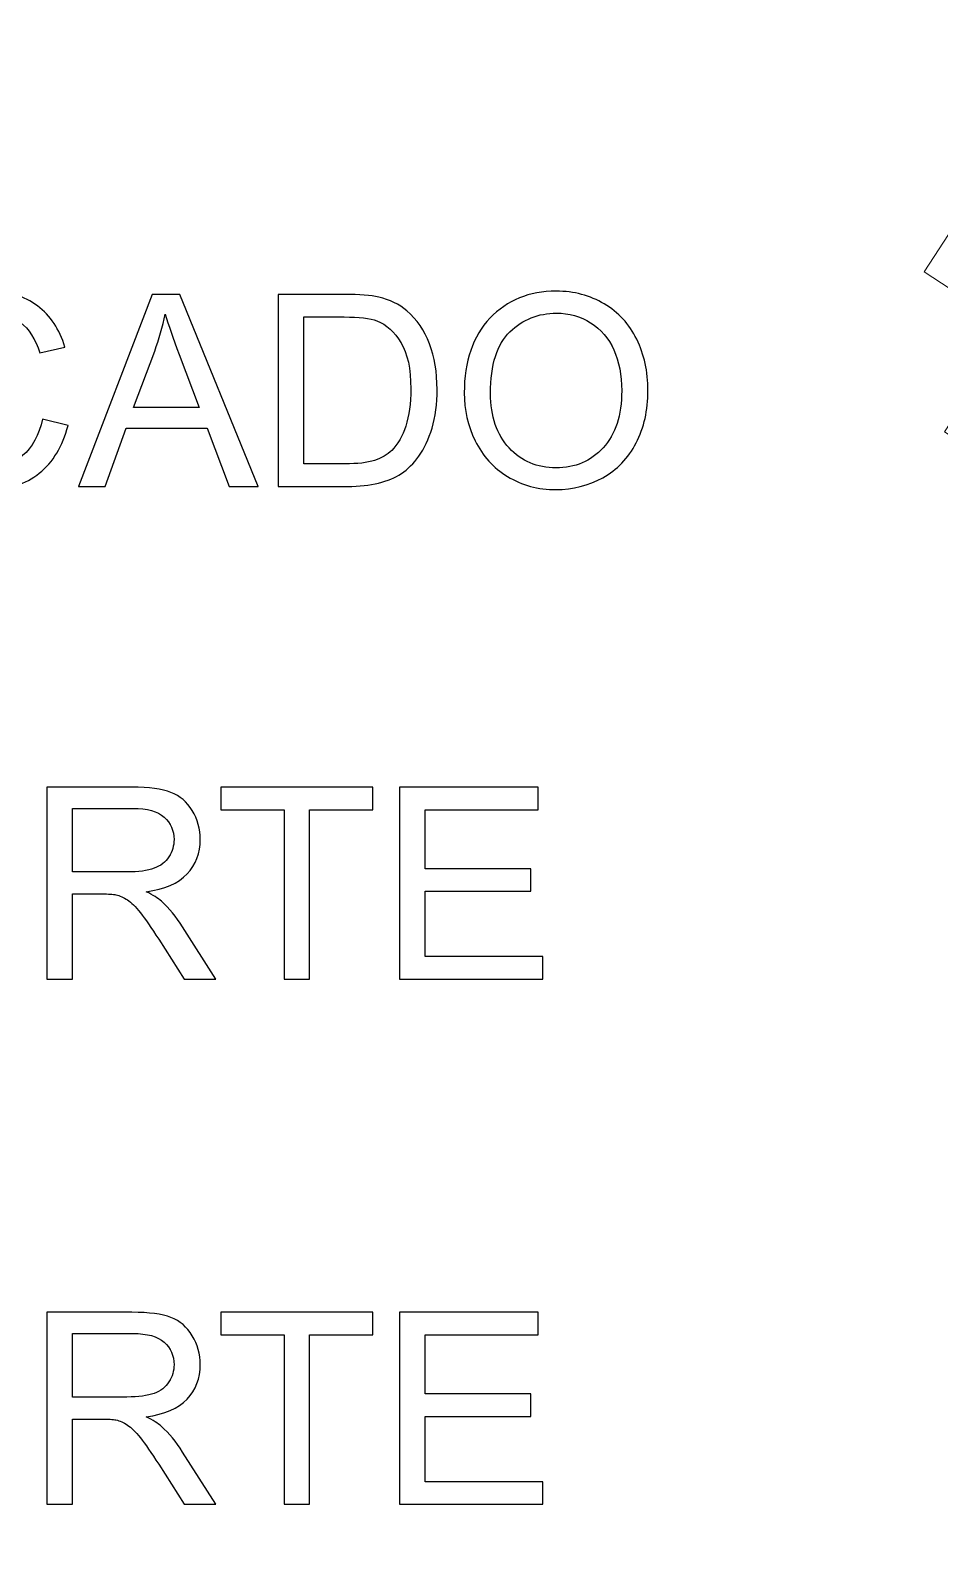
# Model space of a CAD drawing. Header units: millimetres. Extents: x -90 to 387, y 0 to 275.
# Drawn here: x -23.2 to 5.49, y 0 to 48.09 of the extents above; entities that cross this region are included whole.
import ezdxf

# ---------------------------------------------------------------- set-up
doc = ezdxf.new("R2010")
doc.units = ezdxf.units.MM
doc.layers.add('Layer 1', color=7, linetype='Continuous')

msp = doc.modelspace()

# ---------------------------------------------------------------- linework, layer by layer
at = {"layer": 'Layer 1', "color": 250, "lineweight": 20}
msp.add_open_spline([(5.006, 40.467), (5.006, 40.467), (9.168, 46.85), (9.168, 46.85), (9.168, 46.85), (9.168, 46.85), (11.934, 45.046), (11.934, 45.046), (11.934, 45.046), (11.934, 45.046), (13.92, 48.091), (13.92, 48.091), (13.92, 48.091), (13.92, 48.091), (59.961, 0), (59.961, 0), (59.961, 0), (59.961, 0), (5.654, 35.415), (5.654, 35.415), (5.654, 35.415), (5.654, 35.415), (7.772, 38.663), (7.772, 38.663), (7.772, 38.663), (7.772, 38.663), (5.006, 40.467), (5.006, 40.467)], degree=3, knots=[0, 0, 0, 0, 0.125, 0.125, 0.125, 0.125, 0.25, 0.25, 0.25, 0.25, 0.375, 0.375, 0.375, 0.375, 0.5, 0.5, 0.5, 0.5, 0.625, 0.625, 0.625, 0.625, 0.75, 0.75, 0.75, 0.75, 1, 1, 1, 1], dxfattribs=at)
at = {"layer": 'Layer 1', "color": 114}
for points, knots in [([(-22.824, 35.821), (-22.824, 35.821), (-22.019, 35.618), (-22.019, 35.618), (-22.019, 35.618), (-22.187, 34.959), (-22.489, 34.458), (-22.925, 34.112), (-22.925, 34.112), (-23.361, 33.766), (-23.895, 33.593), (-24.526, 33.593), (-24.526, 33.593), (-25.178, 33.593), (-25.708, 33.725), (-26.117, 33.992), (-26.117, 33.992), (-26.527, 34.257), (-26.837, 34.643), (-27.05, 35.146), (-27.05, 35.146), (-27.263, 35.652), (-27.37, 36.192), (-27.37, 36.771), (-27.37, 36.771), (-27.37, 37.401), (-27.25, 37.952), (-27.009, 38.422), (-27.009, 38.422), (-26.768, 38.892), (-26.425, 39.249), (-25.98, 39.493), (-25.98, 39.493), (-25.536, 39.737), (-25.046, 39.858), (-24.513, 39.858), (-24.513, 39.858), (-23.906, 39.858), (-23.397, 39.704), (-22.985, 39.395), (-22.985, 39.395), (-22.571, 39.086), (-22.283, 38.653), (-22.121, 38.094), (-22.121, 38.094), (-22.121, 38.094), (-22.908, 37.908), (-22.908, 37.908), (-22.908, 37.908), (-23.048, 38.348), (-23.253, 38.67), (-23.519, 38.87), (-23.519, 38.87), (-23.786, 39.072), (-24.122, 39.172), (-24.527, 39.172), (-24.527, 39.172), (-24.991, 39.172), (-25.381, 39.061), (-25.693, 38.838), (-25.693, 38.838), (-26.004, 38.615), (-26.225, 38.314), (-26.35, 37.939), (-26.35, 37.939), (-26.477, 37.562), (-26.541, 37.174), (-26.541, 36.775), (-26.541, 36.775), (-26.541, 36.26), (-26.466, 35.81), (-26.316, 35.426), (-26.316, 35.426), (-26.167, 35.041), (-25.934, 34.754), (-25.618, 34.564), (-25.618, 34.564), (-25.302, 34.373), (-24.96, 34.279), (-24.592, 34.279), (-24.592, 34.279), (-24.143, 34.279), (-23.765, 34.408), (-23.455, 34.667), (-23.455, 34.667), (-23.144, 34.926), (-22.934, 35.31), (-22.824, 35.821)], [0, 0, 0, 0, 0.043478, 0.043478, 0.043478, 0.043478, 0.086957, 0.086957, 0.086957, 0.086957, 0.130435, 0.130435, 0.130435, 0.130435, 0.173913, 0.173913, 0.173913, 0.173913, 0.217391, 0.217391, 0.217391, 0.217391, 0.26087, 0.26087, 0.26087, 0.26087, 0.304348, 0.304348, 0.304348, 0.304348, 0.347826, 0.347826, 0.347826, 0.347826, 0.391304, 0.391304, 0.391304, 0.391304, 0.434783, 0.434783, 0.434783, 0.434783, 0.478261, 0.478261, 0.478261, 0.478261, 0.521739, 0.521739, 0.521739, 0.521739, 0.565217, 0.565217, 0.565217, 0.565217, 0.608696, 0.608696, 0.608696, 0.608696, 0.652174, 0.652174, 0.652174, 0.652174, 0.695652, 0.695652, 0.695652, 0.695652, 0.73913, 0.73913, 0.73913, 0.73913, 0.782609, 0.782609, 0.782609, 0.782609, 0.826087, 0.826087, 0.826087, 0.826087, 0.869565, 0.869565, 0.869565, 0.869565, 0.913043, 0.913043, 0.913043, 0.913043, 1, 1, 1, 1]), ([(-21.692, 33.694), (-21.692, 33.694), (-19.367, 39.757), (-19.367, 39.757), (-19.367, 39.757), (-19.367, 39.757), (-18.485, 39.757), (-18.485, 39.757), (-18.485, 39.757), (-18.485, 39.757), (-16.017, 33.694), (-16.017, 33.694), (-16.017, 33.694), (-16.017, 33.694), (-16.93, 33.694), (-16.93, 33.694), (-16.93, 33.694), (-16.93, 33.694), (-17.631, 35.532), (-17.631, 35.532), (-17.631, 35.532), (-17.631, 35.532), (-20.184, 35.532), (-20.184, 35.532), (-20.184, 35.532), (-20.184, 35.532), (-20.841, 33.694), (-20.841, 33.694), (-20.841, 33.694), (-20.841, 33.694), (-21.692, 33.694), (-21.692, 33.694)], [0, 0, 0, 0, 0.111111, 0.111111, 0.111111, 0.111111, 0.222222, 0.222222, 0.222222, 0.222222, 0.333333, 0.333333, 0.333333, 0.333333, 0.444444, 0.444444, 0.444444, 0.444444, 0.555556, 0.555556, 0.555556, 0.555556, 0.666667, 0.666667, 0.666667, 0.666667, 0.777778, 0.777778, 0.777778, 0.777778, 1, 1, 1, 1]), ([(-15.38, 33.694), (-15.38, 33.694), (-15.38, 39.757), (-15.38, 39.757), (-15.38, 39.757), (-15.38, 39.757), (-13.292, 39.757), (-13.292, 39.757), (-13.292, 39.757), (-12.82, 39.757), (-12.461, 39.728), (-12.212, 39.671), (-12.212, 39.671), (-11.865, 39.59), (-11.569, 39.445), (-11.323, 39.236), (-11.323, 39.236), (-11.003, 38.965), (-10.764, 38.621), (-10.606, 38.2), (-10.606, 38.2), (-10.447, 37.78), (-10.368, 37.298), (-10.368, 36.758), (-10.368, 36.758), (-10.368, 36.298), (-10.421, 35.89), (-10.529, 35.535), (-10.529, 35.535), (-10.636, 35.179), (-10.774, 34.884), (-10.942, 34.651), (-10.942, 34.651), (-11.111, 34.418), (-11.295, 34.235), (-11.495, 34.102), (-11.495, 34.102), (-11.694, 33.968), (-11.936, 33.867), (-12.218, 33.797), (-12.218, 33.797), (-12.501, 33.728), (-12.826, 33.694), (-13.193, 33.694), (-13.193, 33.694), (-13.193, 33.694), (-15.38, 33.694), (-15.38, 33.694)], [0, 0, 0, 0, 0.076923, 0.076923, 0.076923, 0.076923, 0.153846, 0.153846, 0.153846, 0.153846, 0.230769, 0.230769, 0.230769, 0.230769, 0.307692, 0.307692, 0.307692, 0.307692, 0.384615, 0.384615, 0.384615, 0.384615, 0.461538, 0.461538, 0.461538, 0.461538, 0.538462, 0.538462, 0.538462, 0.538462, 0.615385, 0.615385, 0.615385, 0.615385, 0.692308, 0.692308, 0.692308, 0.692308, 0.769231, 0.769231, 0.769231, 0.769231, 0.846154, 0.846154, 0.846154, 0.846154, 1, 1, 1, 1]), ([(-9.511, 36.645), (-9.511, 37.65), (-9.24, 38.437), (-8.7, 39.006), (-8.7, 39.006), (-8.159, 39.575), (-7.462, 39.858), (-6.607, 39.858), (-6.607, 39.858), (-6.047, 39.858), (-5.543, 39.724), (-5.093, 39.457), (-5.093, 39.457), (-4.644, 39.191), (-4.301, 38.818), (-4.066, 38.34), (-4.066, 38.34), (-3.83, 37.863), (-3.712, 37.321), (-3.712, 36.716), (-3.712, 36.716), (-3.712, 36.102), (-3.836, 35.551), (-4.084, 35.067), (-4.084, 35.067), (-4.332, 34.582), (-4.684, 34.215), (-5.138, 33.967), (-5.138, 33.967), (-5.594, 33.717), (-6.085, 33.593), (-6.611, 33.593), (-6.611, 33.593), (-7.183, 33.593), (-7.692, 33.731), (-8.142, 34.006), (-8.142, 34.006), (-8.591, 34.281), (-8.933, 34.657), (-9.164, 35.134), (-9.164, 35.134), (-9.396, 35.609), (-9.511, 36.113), (-9.511, 36.645)], [0, 0, 0, 0, 0.083333, 0.083333, 0.083333, 0.083333, 0.166667, 0.166667, 0.166667, 0.166667, 0.25, 0.25, 0.25, 0.25, 0.333333, 0.333333, 0.333333, 0.333333, 0.416667, 0.416667, 0.416667, 0.416667, 0.5, 0.5, 0.5, 0.5, 0.583333, 0.583333, 0.583333, 0.583333, 0.666667, 0.666667, 0.666667, 0.666667, 0.75, 0.75, 0.75, 0.75, 0.833333, 0.833333, 0.833333, 0.833333, 1, 1, 1, 1]), ([(-19.948, 36.184), (-19.948, 36.184), (-17.882, 36.184), (-17.882, 36.184), (-17.882, 36.184), (-17.882, 36.184), (-18.514, 37.864), (-18.514, 37.864), (-18.514, 37.864), (-18.705, 38.375), (-18.849, 38.797), (-18.949, 39.13), (-18.949, 39.13), (-19.032, 38.735), (-19.144, 38.347), (-19.283, 37.963), (-19.283, 37.963), (-19.283, 37.963), (-19.948, 36.184), (-19.948, 36.184)], [0, 0, 0, 0, 0.166667, 0.166667, 0.166667, 0.166667, 0.333333, 0.333333, 0.333333, 0.333333, 0.5, 0.5, 0.5, 0.5, 0.666667, 0.666667, 0.666667, 0.666667, 1, 1, 1, 1]), ([(-14.576, 34.406), (-14.576, 34.406), (-13.283, 34.406), (-13.283, 34.406), (-13.283, 34.406), (-12.884, 34.406), (-12.571, 34.442), (-12.343, 34.517), (-12.343, 34.517), (-12.116, 34.592), (-11.936, 34.696), (-11.8, 34.832), (-11.8, 34.832), (-11.611, 35.022), (-11.463, 35.279), (-11.357, 35.601), (-11.357, 35.601), (-11.251, 35.923), (-11.198, 36.312), (-11.198, 36.771), (-11.198, 36.771), (-11.198, 37.406), (-11.302, 37.894), (-11.509, 38.235), (-11.509, 38.235), (-11.717, 38.577), (-11.969, 38.806), (-12.267, 38.921), (-12.267, 38.921), (-12.482, 39.004), (-12.827, 39.045), (-13.304, 39.045), (-13.304, 39.045), (-13.304, 39.045), (-14.576, 39.045), (-14.576, 39.045), (-14.576, 39.045), (-14.576, 39.045), (-14.576, 34.406), (-14.576, 34.406)], [0, 0, 0, 0, 0.090909, 0.090909, 0.090909, 0.090909, 0.181818, 0.181818, 0.181818, 0.181818, 0.272727, 0.272727, 0.272727, 0.272727, 0.363636, 0.363636, 0.363636, 0.363636, 0.454545, 0.454545, 0.454545, 0.454545, 0.545455, 0.545455, 0.545455, 0.545455, 0.636364, 0.636364, 0.636364, 0.636364, 0.727273, 0.727273, 0.727273, 0.727273, 0.818182, 0.818182, 0.818182, 0.818182, 1, 1, 1, 1]), ([(-8.682, 36.631), (-8.682, 35.901), (-8.485, 35.327), (-8.093, 34.908), (-8.093, 34.908), (-7.701, 34.489), (-7.208, 34.279), (-6.616, 34.279), (-6.616, 34.279), (-6.012, 34.279), (-5.516, 34.49), (-5.125, 34.914), (-5.125, 34.914), (-4.736, 35.337), (-4.541, 35.938), (-4.541, 36.717), (-4.541, 36.717), (-4.541, 37.21), (-4.625, 37.64), (-4.791, 38.007), (-4.791, 38.007), (-4.958, 38.374), (-5.202, 38.659), (-5.522, 38.861), (-5.522, 38.861), (-5.844, 39.062), (-6.204, 39.164), (-6.603, 39.164), (-6.603, 39.164), (-7.17, 39.164), (-7.658, 38.969), (-8.068, 38.58), (-8.068, 38.58), (-8.477, 38.19), (-8.682, 37.541), (-8.682, 36.631)], [0, 0, 0, 0, 0.1, 0.1, 0.1, 0.1, 0.2, 0.2, 0.2, 0.2, 0.3, 0.3, 0.3, 0.3, 0.4, 0.4, 0.4, 0.4, 0.5, 0.5, 0.5, 0.5, 0.6, 0.6, 0.6, 0.6, 0.7, 0.7, 0.7, 0.7, 0.8, 0.8, 0.8, 0.8, 1, 1, 1, 1])]:
    msp.add_open_spline(points, degree=3, knots=knots, dxfattribs=at)
at = {"layer": 'Layer 1', "color": 114, "lineweight": 9}
for points, knots in [([(-22.824, 35.821), (-22.824, 35.821), (-22.019, 35.618), (-22.019, 35.618), (-22.019, 35.618), (-22.187, 34.959), (-22.489, 34.458), (-22.925, 34.112), (-22.925, 34.112), (-23.361, 33.766), (-23.895, 33.593), (-24.526, 33.593), (-24.526, 33.593), (-25.178, 33.593), (-25.708, 33.725), (-26.117, 33.992), (-26.117, 33.992), (-26.527, 34.257), (-26.837, 34.643), (-27.05, 35.146), (-27.05, 35.146), (-27.263, 35.652), (-27.37, 36.192), (-27.37, 36.771), (-27.37, 36.771), (-27.37, 37.401), (-27.25, 37.952), (-27.009, 38.422), (-27.009, 38.422), (-26.768, 38.892), (-26.425, 39.249), (-25.98, 39.493), (-25.98, 39.493), (-25.536, 39.737), (-25.046, 39.858), (-24.513, 39.858), (-24.513, 39.858), (-23.906, 39.858), (-23.397, 39.704), (-22.985, 39.395), (-22.985, 39.395), (-22.571, 39.086), (-22.283, 38.653), (-22.121, 38.094), (-22.121, 38.094), (-22.121, 38.094), (-22.908, 37.908), (-22.908, 37.908), (-22.908, 37.908), (-23.048, 38.348), (-23.253, 38.67), (-23.519, 38.87), (-23.519, 38.87), (-23.786, 39.072), (-24.122, 39.172), (-24.527, 39.172), (-24.527, 39.172), (-24.991, 39.172), (-25.381, 39.061), (-25.693, 38.838), (-25.693, 38.838), (-26.004, 38.615), (-26.225, 38.314), (-26.35, 37.939), (-26.35, 37.939), (-26.477, 37.562), (-26.541, 37.174), (-26.541, 36.775), (-26.541, 36.775), (-26.541, 36.26), (-26.466, 35.81), (-26.316, 35.426), (-26.316, 35.426), (-26.167, 35.041), (-25.934, 34.754), (-25.618, 34.564), (-25.618, 34.564), (-25.302, 34.373), (-24.96, 34.279), (-24.592, 34.279), (-24.592, 34.279), (-24.143, 34.279), (-23.765, 34.408), (-23.455, 34.667), (-23.455, 34.667), (-23.144, 34.926), (-22.934, 35.31), (-22.824, 35.821)], [0, 0, 0, 0, 0.043478, 0.043478, 0.043478, 0.043478, 0.086957, 0.086957, 0.086957, 0.086957, 0.130435, 0.130435, 0.130435, 0.130435, 0.173913, 0.173913, 0.173913, 0.173913, 0.217391, 0.217391, 0.217391, 0.217391, 0.26087, 0.26087, 0.26087, 0.26087, 0.304348, 0.304348, 0.304348, 0.304348, 0.347826, 0.347826, 0.347826, 0.347826, 0.391304, 0.391304, 0.391304, 0.391304, 0.434783, 0.434783, 0.434783, 0.434783, 0.478261, 0.478261, 0.478261, 0.478261, 0.521739, 0.521739, 0.521739, 0.521739, 0.565217, 0.565217, 0.565217, 0.565217, 0.608696, 0.608696, 0.608696, 0.608696, 0.652174, 0.652174, 0.652174, 0.652174, 0.695652, 0.695652, 0.695652, 0.695652, 0.73913, 0.73913, 0.73913, 0.73913, 0.782609, 0.782609, 0.782609, 0.782609, 0.826087, 0.826087, 0.826087, 0.826087, 0.869565, 0.869565, 0.869565, 0.869565, 0.913043, 0.913043, 0.913043, 0.913043, 1, 1, 1, 1]), ([(-21.692, 33.694), (-21.692, 33.694), (-19.367, 39.757), (-19.367, 39.757), (-19.367, 39.757), (-19.367, 39.757), (-18.485, 39.757), (-18.485, 39.757), (-18.485, 39.757), (-18.485, 39.757), (-16.017, 33.694), (-16.017, 33.694), (-16.017, 33.694), (-16.017, 33.694), (-16.93, 33.694), (-16.93, 33.694), (-16.93, 33.694), (-16.93, 33.694), (-17.631, 35.532), (-17.631, 35.532), (-17.631, 35.532), (-17.631, 35.532), (-20.184, 35.532), (-20.184, 35.532), (-20.184, 35.532), (-20.184, 35.532), (-20.841, 33.694), (-20.841, 33.694), (-20.841, 33.694), (-20.841, 33.694), (-21.692, 33.694), (-21.692, 33.694)], [0, 0, 0, 0, 0.111111, 0.111111, 0.111111, 0.111111, 0.222222, 0.222222, 0.222222, 0.222222, 0.333333, 0.333333, 0.333333, 0.333333, 0.444444, 0.444444, 0.444444, 0.444444, 0.555556, 0.555556, 0.555556, 0.555556, 0.666667, 0.666667, 0.666667, 0.666667, 0.777778, 0.777778, 0.777778, 0.777778, 1, 1, 1, 1]), ([(-15.38, 33.694), (-15.38, 33.694), (-15.38, 39.757), (-15.38, 39.757), (-15.38, 39.757), (-15.38, 39.757), (-13.292, 39.757), (-13.292, 39.757), (-13.292, 39.757), (-12.82, 39.757), (-12.461, 39.728), (-12.212, 39.671), (-12.212, 39.671), (-11.865, 39.59), (-11.569, 39.445), (-11.323, 39.236), (-11.323, 39.236), (-11.003, 38.965), (-10.764, 38.621), (-10.606, 38.2), (-10.606, 38.2), (-10.447, 37.78), (-10.368, 37.298), (-10.368, 36.758), (-10.368, 36.758), (-10.368, 36.298), (-10.421, 35.89), (-10.529, 35.535), (-10.529, 35.535), (-10.636, 35.179), (-10.774, 34.884), (-10.942, 34.651), (-10.942, 34.651), (-11.111, 34.418), (-11.295, 34.235), (-11.495, 34.102), (-11.495, 34.102), (-11.694, 33.968), (-11.936, 33.867), (-12.218, 33.797), (-12.218, 33.797), (-12.501, 33.728), (-12.826, 33.694), (-13.193, 33.694), (-13.193, 33.694), (-13.193, 33.694), (-15.38, 33.694), (-15.38, 33.694)], [0, 0, 0, 0, 0.076923, 0.076923, 0.076923, 0.076923, 0.153846, 0.153846, 0.153846, 0.153846, 0.230769, 0.230769, 0.230769, 0.230769, 0.307692, 0.307692, 0.307692, 0.307692, 0.384615, 0.384615, 0.384615, 0.384615, 0.461538, 0.461538, 0.461538, 0.461538, 0.538462, 0.538462, 0.538462, 0.538462, 0.615385, 0.615385, 0.615385, 0.615385, 0.692308, 0.692308, 0.692308, 0.692308, 0.769231, 0.769231, 0.769231, 0.769231, 0.846154, 0.846154, 0.846154, 0.846154, 1, 1, 1, 1]), ([(-9.511, 36.645), (-9.511, 37.65), (-9.24, 38.437), (-8.7, 39.006), (-8.7, 39.006), (-8.159, 39.575), (-7.462, 39.858), (-6.607, 39.858), (-6.607, 39.858), (-6.047, 39.858), (-5.543, 39.724), (-5.093, 39.457), (-5.093, 39.457), (-4.644, 39.191), (-4.301, 38.818), (-4.066, 38.34), (-4.066, 38.34), (-3.83, 37.863), (-3.712, 37.321), (-3.712, 36.716), (-3.712, 36.716), (-3.712, 36.102), (-3.836, 35.551), (-4.084, 35.067), (-4.084, 35.067), (-4.332, 34.582), (-4.684, 34.215), (-5.138, 33.967), (-5.138, 33.967), (-5.594, 33.717), (-6.085, 33.593), (-6.611, 33.593), (-6.611, 33.593), (-7.183, 33.593), (-7.692, 33.731), (-8.142, 34.006), (-8.142, 34.006), (-8.591, 34.281), (-8.933, 34.657), (-9.164, 35.134), (-9.164, 35.134), (-9.396, 35.609), (-9.511, 36.113), (-9.511, 36.645)], [0, 0, 0, 0, 0.083333, 0.083333, 0.083333, 0.083333, 0.166667, 0.166667, 0.166667, 0.166667, 0.25, 0.25, 0.25, 0.25, 0.333333, 0.333333, 0.333333, 0.333333, 0.416667, 0.416667, 0.416667, 0.416667, 0.5, 0.5, 0.5, 0.5, 0.583333, 0.583333, 0.583333, 0.583333, 0.666667, 0.666667, 0.666667, 0.666667, 0.75, 0.75, 0.75, 0.75, 0.833333, 0.833333, 0.833333, 0.833333, 1, 1, 1, 1]), ([(-19.948, 36.184), (-19.948, 36.184), (-17.882, 36.184), (-17.882, 36.184), (-17.882, 36.184), (-17.882, 36.184), (-18.514, 37.864), (-18.514, 37.864), (-18.514, 37.864), (-18.705, 38.375), (-18.849, 38.797), (-18.949, 39.13), (-18.949, 39.13), (-19.032, 38.735), (-19.144, 38.347), (-19.283, 37.963), (-19.283, 37.963), (-19.283, 37.963), (-19.948, 36.184), (-19.948, 36.184)], [0, 0, 0, 0, 0.166667, 0.166667, 0.166667, 0.166667, 0.333333, 0.333333, 0.333333, 0.333333, 0.5, 0.5, 0.5, 0.5, 0.666667, 0.666667, 0.666667, 0.666667, 1, 1, 1, 1]), ([(-14.576, 34.406), (-14.576, 34.406), (-13.283, 34.406), (-13.283, 34.406), (-13.283, 34.406), (-12.884, 34.406), (-12.571, 34.442), (-12.343, 34.517), (-12.343, 34.517), (-12.116, 34.592), (-11.936, 34.696), (-11.8, 34.832), (-11.8, 34.832), (-11.611, 35.022), (-11.463, 35.279), (-11.357, 35.601), (-11.357, 35.601), (-11.251, 35.923), (-11.198, 36.312), (-11.198, 36.771), (-11.198, 36.771), (-11.198, 37.406), (-11.302, 37.894), (-11.509, 38.235), (-11.509, 38.235), (-11.717, 38.577), (-11.969, 38.806), (-12.267, 38.921), (-12.267, 38.921), (-12.482, 39.004), (-12.827, 39.045), (-13.304, 39.045), (-13.304, 39.045), (-13.304, 39.045), (-14.576, 39.045), (-14.576, 39.045), (-14.576, 39.045), (-14.576, 39.045), (-14.576, 34.406), (-14.576, 34.406)], [0, 0, 0, 0, 0.090909, 0.090909, 0.090909, 0.090909, 0.181818, 0.181818, 0.181818, 0.181818, 0.272727, 0.272727, 0.272727, 0.272727, 0.363636, 0.363636, 0.363636, 0.363636, 0.454545, 0.454545, 0.454545, 0.454545, 0.545455, 0.545455, 0.545455, 0.545455, 0.636364, 0.636364, 0.636364, 0.636364, 0.727273, 0.727273, 0.727273, 0.727273, 0.818182, 0.818182, 0.818182, 0.818182, 1, 1, 1, 1]), ([(-8.682, 36.631), (-8.682, 35.901), (-8.485, 35.327), (-8.093, 34.908), (-8.093, 34.908), (-7.701, 34.489), (-7.208, 34.279), (-6.616, 34.279), (-6.616, 34.279), (-6.012, 34.279), (-5.516, 34.49), (-5.125, 34.914), (-5.125, 34.914), (-4.736, 35.337), (-4.541, 35.938), (-4.541, 36.717), (-4.541, 36.717), (-4.541, 37.21), (-4.625, 37.64), (-4.791, 38.007), (-4.791, 38.007), (-4.958, 38.374), (-5.202, 38.659), (-5.522, 38.861), (-5.522, 38.861), (-5.844, 39.062), (-6.204, 39.164), (-6.603, 39.164), (-6.603, 39.164), (-7.17, 39.164), (-7.658, 38.969), (-8.068, 38.58), (-8.068, 38.58), (-8.477, 38.19), (-8.682, 37.541), (-8.682, 36.631)], [0, 0, 0, 0, 0.1, 0.1, 0.1, 0.1, 0.2, 0.2, 0.2, 0.2, 0.3, 0.3, 0.3, 0.3, 0.4, 0.4, 0.4, 0.4, 0.5, 0.5, 0.5, 0.5, 0.6, 0.6, 0.6, 0.6, 0.7, 0.7, 0.7, 0.7, 0.8, 0.8, 0.8, 0.8, 1, 1, 1, 1])]:
    msp.add_open_spline(points, degree=3, knots=knots, dxfattribs=at)
at = {"layer": 'Layer 1', "color": 240}
for points, knots in [([(-22.686, 18.136), (-22.686, 18.136), (-22.686, 24.198), (-22.686, 24.198), (-22.686, 24.198), (-22.686, 24.198), (-20, 24.198), (-20, 24.198), (-20, 24.198), (-19.459, 24.198), (-19.049, 24.143), (-18.768, 24.034), (-18.768, 24.034), (-18.487, 23.925), (-18.263, 23.733), (-18.095, 23.458), (-18.095, 23.458), (-17.927, 23.183), (-17.844, 22.878), (-17.844, 22.545), (-17.844, 22.545), (-17.844, 22.115), (-17.983, 21.752), (-18.261, 21.457), (-18.261, 21.457), (-18.539, 21.162), (-18.968, 20.976), (-19.55, 20.896), (-19.55, 20.896), (-19.336, 20.794), (-19.176, 20.692), (-19.066, 20.594), (-19.066, 20.594), (-18.831, 20.379), (-18.61, 20.11), (-18.402, 19.787), (-18.402, 19.787), (-18.402, 19.787), (-17.354, 18.136), (-17.354, 18.136), (-17.354, 18.136), (-17.354, 18.136), (-18.356, 18.136), (-18.356, 18.136), (-18.356, 18.136), (-18.356, 18.136), (-19.157, 19.397), (-19.157, 19.397), (-19.157, 19.397), (-19.39, 19.763), (-19.583, 20.041), (-19.734, 20.234), (-19.734, 20.234), (-19.887, 20.427), (-20.022, 20.561), (-20.142, 20.639), (-20.142, 20.639), (-20.261, 20.715), (-20.384, 20.769), (-20.508, 20.8), (-20.508, 20.8), (-20.598, 20.818), (-20.746, 20.828), (-20.954, 20.828), (-20.954, 20.828), (-20.954, 20.828), (-21.882, 20.828), (-21.882, 20.828), (-21.882, 20.828), (-21.882, 20.828), (-21.882, 18.136), (-21.882, 18.136), (-21.882, 18.136), (-21.882, 18.136), (-22.686, 18.136), (-22.686, 18.136)], [0, 0, 0, 0, 0.05, 0.05, 0.05, 0.05, 0.1, 0.1, 0.1, 0.1, 0.15, 0.15, 0.15, 0.15, 0.2, 0.2, 0.2, 0.2, 0.25, 0.25, 0.25, 0.25, 0.3, 0.3, 0.3, 0.3, 0.35, 0.35, 0.35, 0.35, 0.4, 0.4, 0.4, 0.4, 0.45, 0.45, 0.45, 0.45, 0.5, 0.5, 0.5, 0.5, 0.55, 0.55, 0.55, 0.55, 0.6, 0.6, 0.6, 0.6, 0.65, 0.65, 0.65, 0.65, 0.7, 0.7, 0.7, 0.7, 0.75, 0.75, 0.75, 0.75, 0.8, 0.8, 0.8, 0.8, 0.85, 0.85, 0.85, 0.85, 0.9, 0.9, 0.9, 0.9, 1, 1, 1, 1]), ([(-15.2, 18.136), (-15.2, 18.136), (-15.2, 23.487), (-15.2, 23.487), (-15.2, 23.487), (-15.2, 23.487), (-17.199, 23.487), (-17.199, 23.487), (-17.199, 23.487), (-17.199, 23.487), (-17.199, 24.198), (-17.199, 24.198), (-17.199, 24.198), (-17.199, 24.198), (-12.398, 24.198), (-12.398, 24.198), (-12.398, 24.198), (-12.398, 24.198), (-12.398, 23.487), (-12.398, 23.487), (-12.398, 23.487), (-12.398, 23.487), (-14.396, 23.487), (-14.396, 23.487), (-14.396, 23.487), (-14.396, 23.487), (-14.396, 18.136), (-14.396, 18.136), (-14.396, 18.136), (-14.396, 18.136), (-15.2, 18.136), (-15.2, 18.136)], [0, 0, 0, 0, 0.111111, 0.111111, 0.111111, 0.111111, 0.222222, 0.222222, 0.222222, 0.222222, 0.333333, 0.333333, 0.333333, 0.333333, 0.444444, 0.444444, 0.444444, 0.444444, 0.555556, 0.555556, 0.555556, 0.555556, 0.666667, 0.666667, 0.666667, 0.666667, 0.777778, 0.777778, 0.777778, 0.777778, 1, 1, 1, 1]), ([(-11.553, 18.136), (-11.553, 18.136), (-11.553, 24.198), (-11.553, 24.198), (-11.553, 24.198), (-11.553, 24.198), (-7.175, 24.198), (-7.175, 24.198), (-7.175, 24.198), (-7.175, 24.198), (-7.175, 23.487), (-7.175, 23.487), (-7.175, 23.487), (-7.175, 23.487), (-10.748, 23.487), (-10.748, 23.487), (-10.748, 23.487), (-10.748, 23.487), (-10.748, 21.624), (-10.748, 21.624), (-10.748, 21.624), (-10.748, 21.624), (-7.404, 21.624), (-7.404, 21.624), (-7.404, 21.624), (-7.404, 21.624), (-7.404, 20.913), (-7.404, 20.913), (-7.404, 20.913), (-7.404, 20.913), (-10.748, 20.913), (-10.748, 20.913), (-10.748, 20.913), (-10.748, 20.913), (-10.748, 18.847), (-10.748, 18.847), (-10.748, 18.847), (-10.748, 18.847), (-7.032, 18.847), (-7.032, 18.847), (-7.032, 18.847), (-7.032, 18.847), (-7.032, 18.136), (-7.032, 18.136), (-7.032, 18.136), (-7.032, 18.136), (-11.553, 18.136), (-11.553, 18.136)], [0, 0, 0, 0, 0.076923, 0.076923, 0.076923, 0.076923, 0.153846, 0.153846, 0.153846, 0.153846, 0.230769, 0.230769, 0.230769, 0.230769, 0.307692, 0.307692, 0.307692, 0.307692, 0.384615, 0.384615, 0.384615, 0.384615, 0.461538, 0.461538, 0.461538, 0.461538, 0.538462, 0.538462, 0.538462, 0.538462, 0.615385, 0.615385, 0.615385, 0.615385, 0.692308, 0.692308, 0.692308, 0.692308, 0.769231, 0.769231, 0.769231, 0.769231, 0.846154, 0.846154, 0.846154, 0.846154, 1, 1, 1, 1]), ([(-21.882, 21.522), (-21.882, 21.522), (-20.161, 21.522), (-20.161, 21.522), (-20.161, 21.522), (-19.794, 21.522), (-19.509, 21.56), (-19.303, 21.637), (-19.303, 21.637), (-19.097, 21.711), (-18.94, 21.833), (-18.834, 22.001), (-18.834, 22.001), (-18.727, 22.167), (-18.673, 22.348), (-18.673, 22.544), (-18.673, 22.544), (-18.673, 22.83), (-18.776, 23.067), (-18.984, 23.252), (-18.984, 23.252), (-19.191, 23.437), (-19.519, 23.529), (-19.966, 23.529), (-19.966, 23.529), (-19.966, 23.529), (-21.882, 23.529), (-21.882, 23.529), (-21.882, 23.529), (-21.882, 23.529), (-21.882, 21.522), (-21.882, 21.522)], [0, 0, 0, 0, 0.111111, 0.111111, 0.111111, 0.111111, 0.222222, 0.222222, 0.222222, 0.222222, 0.333333, 0.333333, 0.333333, 0.333333, 0.444444, 0.444444, 0.444444, 0.444444, 0.555556, 0.555556, 0.555556, 0.555556, 0.666667, 0.666667, 0.666667, 0.666667, 0.777778, 0.777778, 0.777778, 0.777778, 1, 1, 1, 1])]:
    msp.add_open_spline(points, degree=3, knots=knots, dxfattribs=at)
at = {"layer": 'Layer 1', "color": 240, "lineweight": 9}
for points, knots in [([(-22.686, 18.136), (-22.686, 18.136), (-22.686, 24.198), (-22.686, 24.198), (-22.686, 24.198), (-22.686, 24.198), (-20, 24.198), (-20, 24.198), (-20, 24.198), (-19.459, 24.198), (-19.049, 24.143), (-18.768, 24.034), (-18.768, 24.034), (-18.487, 23.925), (-18.263, 23.733), (-18.095, 23.458), (-18.095, 23.458), (-17.927, 23.183), (-17.844, 22.878), (-17.844, 22.545), (-17.844, 22.545), (-17.844, 22.115), (-17.983, 21.752), (-18.261, 21.457), (-18.261, 21.457), (-18.539, 21.162), (-18.968, 20.976), (-19.55, 20.896), (-19.55, 20.896), (-19.336, 20.794), (-19.176, 20.692), (-19.066, 20.594), (-19.066, 20.594), (-18.831, 20.379), (-18.61, 20.11), (-18.402, 19.787), (-18.402, 19.787), (-18.402, 19.787), (-17.354, 18.136), (-17.354, 18.136), (-17.354, 18.136), (-17.354, 18.136), (-18.356, 18.136), (-18.356, 18.136), (-18.356, 18.136), (-18.356, 18.136), (-19.157, 19.397), (-19.157, 19.397), (-19.157, 19.397), (-19.39, 19.763), (-19.583, 20.041), (-19.734, 20.234), (-19.734, 20.234), (-19.887, 20.427), (-20.022, 20.561), (-20.142, 20.639), (-20.142, 20.639), (-20.261, 20.715), (-20.384, 20.769), (-20.508, 20.8), (-20.508, 20.8), (-20.598, 20.818), (-20.746, 20.828), (-20.954, 20.828), (-20.954, 20.828), (-20.954, 20.828), (-21.882, 20.828), (-21.882, 20.828), (-21.882, 20.828), (-21.882, 20.828), (-21.882, 18.136), (-21.882, 18.136), (-21.882, 18.136), (-21.882, 18.136), (-22.686, 18.136), (-22.686, 18.136)], [0, 0, 0, 0, 0.05, 0.05, 0.05, 0.05, 0.1, 0.1, 0.1, 0.1, 0.15, 0.15, 0.15, 0.15, 0.2, 0.2, 0.2, 0.2, 0.25, 0.25, 0.25, 0.25, 0.3, 0.3, 0.3, 0.3, 0.35, 0.35, 0.35, 0.35, 0.4, 0.4, 0.4, 0.4, 0.45, 0.45, 0.45, 0.45, 0.5, 0.5, 0.5, 0.5, 0.55, 0.55, 0.55, 0.55, 0.6, 0.6, 0.6, 0.6, 0.65, 0.65, 0.65, 0.65, 0.7, 0.7, 0.7, 0.7, 0.75, 0.75, 0.75, 0.75, 0.8, 0.8, 0.8, 0.8, 0.85, 0.85, 0.85, 0.85, 0.9, 0.9, 0.9, 0.9, 1, 1, 1, 1]), ([(-15.2, 18.136), (-15.2, 18.136), (-15.2, 23.487), (-15.2, 23.487), (-15.2, 23.487), (-15.2, 23.487), (-17.199, 23.487), (-17.199, 23.487), (-17.199, 23.487), (-17.199, 23.487), (-17.199, 24.198), (-17.199, 24.198), (-17.199, 24.198), (-17.199, 24.198), (-12.398, 24.198), (-12.398, 24.198), (-12.398, 24.198), (-12.398, 24.198), (-12.398, 23.487), (-12.398, 23.487), (-12.398, 23.487), (-12.398, 23.487), (-14.396, 23.487), (-14.396, 23.487), (-14.396, 23.487), (-14.396, 23.487), (-14.396, 18.136), (-14.396, 18.136), (-14.396, 18.136), (-14.396, 18.136), (-15.2, 18.136), (-15.2, 18.136)], [0, 0, 0, 0, 0.111111, 0.111111, 0.111111, 0.111111, 0.222222, 0.222222, 0.222222, 0.222222, 0.333333, 0.333333, 0.333333, 0.333333, 0.444444, 0.444444, 0.444444, 0.444444, 0.555556, 0.555556, 0.555556, 0.555556, 0.666667, 0.666667, 0.666667, 0.666667, 0.777778, 0.777778, 0.777778, 0.777778, 1, 1, 1, 1]), ([(-11.553, 18.136), (-11.553, 18.136), (-11.553, 24.198), (-11.553, 24.198), (-11.553, 24.198), (-11.553, 24.198), (-7.175, 24.198), (-7.175, 24.198), (-7.175, 24.198), (-7.175, 24.198), (-7.175, 23.487), (-7.175, 23.487), (-7.175, 23.487), (-7.175, 23.487), (-10.748, 23.487), (-10.748, 23.487), (-10.748, 23.487), (-10.748, 23.487), (-10.748, 21.624), (-10.748, 21.624), (-10.748, 21.624), (-10.748, 21.624), (-7.404, 21.624), (-7.404, 21.624), (-7.404, 21.624), (-7.404, 21.624), (-7.404, 20.913), (-7.404, 20.913), (-7.404, 20.913), (-7.404, 20.913), (-10.748, 20.913), (-10.748, 20.913), (-10.748, 20.913), (-10.748, 20.913), (-10.748, 18.847), (-10.748, 18.847), (-10.748, 18.847), (-10.748, 18.847), (-7.032, 18.847), (-7.032, 18.847), (-7.032, 18.847), (-7.032, 18.847), (-7.032, 18.136), (-7.032, 18.136), (-7.032, 18.136), (-7.032, 18.136), (-11.553, 18.136), (-11.553, 18.136)], [0, 0, 0, 0, 0.076923, 0.076923, 0.076923, 0.076923, 0.153846, 0.153846, 0.153846, 0.153846, 0.230769, 0.230769, 0.230769, 0.230769, 0.307692, 0.307692, 0.307692, 0.307692, 0.384615, 0.384615, 0.384615, 0.384615, 0.461538, 0.461538, 0.461538, 0.461538, 0.538462, 0.538462, 0.538462, 0.538462, 0.615385, 0.615385, 0.615385, 0.615385, 0.692308, 0.692308, 0.692308, 0.692308, 0.769231, 0.769231, 0.769231, 0.769231, 0.846154, 0.846154, 0.846154, 0.846154, 1, 1, 1, 1]), ([(-21.882, 21.522), (-21.882, 21.522), (-20.161, 21.522), (-20.161, 21.522), (-20.161, 21.522), (-19.794, 21.522), (-19.509, 21.56), (-19.303, 21.637), (-19.303, 21.637), (-19.097, 21.711), (-18.94, 21.833), (-18.834, 22.001), (-18.834, 22.001), (-18.727, 22.167), (-18.673, 22.348), (-18.673, 22.544), (-18.673, 22.544), (-18.673, 22.83), (-18.776, 23.067), (-18.984, 23.252), (-18.984, 23.252), (-19.191, 23.437), (-19.519, 23.529), (-19.966, 23.529), (-19.966, 23.529), (-19.966, 23.529), (-21.882, 23.529), (-21.882, 23.529), (-21.882, 23.529), (-21.882, 23.529), (-21.882, 21.522), (-21.882, 21.522)], [0, 0, 0, 0, 0.111111, 0.111111, 0.111111, 0.111111, 0.222222, 0.222222, 0.222222, 0.222222, 0.333333, 0.333333, 0.333333, 0.333333, 0.444444, 0.444444, 0.444444, 0.444444, 0.555556, 0.555556, 0.555556, 0.555556, 0.666667, 0.666667, 0.666667, 0.666667, 0.777778, 0.777778, 0.777778, 0.777778, 1, 1, 1, 1])]:
    msp.add_open_spline(points, degree=3, knots=knots, dxfattribs=at)
at = {"layer": 'Layer 1', "color": 250}
for points, knots in [([(-22.686, 1.555), (-22.686, 1.555), (-22.686, 7.617), (-22.686, 7.617), (-22.686, 7.617), (-22.686, 7.617), (-20, 7.617), (-20, 7.617), (-20, 7.617), (-19.459, 7.617), (-19.049, 7.562), (-18.768, 7.454), (-18.768, 7.454), (-18.487, 7.345), (-18.263, 7.153), (-18.095, 6.878), (-18.095, 6.878), (-17.927, 6.603), (-17.844, 6.298), (-17.844, 5.965), (-17.844, 5.965), (-17.844, 5.534), (-17.983, 5.172), (-18.261, 4.877), (-18.261, 4.877), (-18.539, 4.582), (-18.968, 4.396), (-19.55, 4.315), (-19.55, 4.315), (-19.336, 4.214), (-19.176, 4.112), (-19.066, 4.013), (-19.066, 4.013), (-18.831, 3.799), (-18.61, 3.529), (-18.402, 3.206), (-18.402, 3.206), (-18.402, 3.206), (-17.354, 1.555), (-17.354, 1.555), (-17.354, 1.555), (-17.354, 1.555), (-18.356, 1.555), (-18.356, 1.555), (-18.356, 1.555), (-18.356, 1.555), (-19.157, 2.817), (-19.157, 2.817), (-19.157, 2.817), (-19.39, 3.182), (-19.583, 3.46), (-19.734, 3.653), (-19.734, 3.653), (-19.887, 3.847), (-20.022, 3.981), (-20.142, 4.058), (-20.142, 4.058), (-20.261, 4.135), (-20.384, 4.188), (-20.508, 4.219), (-20.508, 4.219), (-20.598, 4.238), (-20.746, 4.247), (-20.954, 4.247), (-20.954, 4.247), (-20.954, 4.247), (-21.882, 4.247), (-21.882, 4.247), (-21.882, 4.247), (-21.882, 4.247), (-21.882, 1.555), (-21.882, 1.555), (-21.882, 1.555), (-21.882, 1.555), (-22.686, 1.555), (-22.686, 1.555)], [0, 0, 0, 0, 0.05, 0.05, 0.05, 0.05, 0.1, 0.1, 0.1, 0.1, 0.15, 0.15, 0.15, 0.15, 0.2, 0.2, 0.2, 0.2, 0.25, 0.25, 0.25, 0.25, 0.3, 0.3, 0.3, 0.3, 0.35, 0.35, 0.35, 0.35, 0.4, 0.4, 0.4, 0.4, 0.45, 0.45, 0.45, 0.45, 0.5, 0.5, 0.5, 0.5, 0.55, 0.55, 0.55, 0.55, 0.6, 0.6, 0.6, 0.6, 0.65, 0.65, 0.65, 0.65, 0.7, 0.7, 0.7, 0.7, 0.75, 0.75, 0.75, 0.75, 0.8, 0.8, 0.8, 0.8, 0.85, 0.85, 0.85, 0.85, 0.9, 0.9, 0.9, 0.9, 1, 1, 1, 1]), ([(-15.2, 1.555), (-15.2, 1.555), (-15.2, 6.906), (-15.2, 6.906), (-15.2, 6.906), (-15.2, 6.906), (-17.199, 6.906), (-17.199, 6.906), (-17.199, 6.906), (-17.199, 6.906), (-17.199, 7.617), (-17.199, 7.617), (-17.199, 7.617), (-17.199, 7.617), (-12.398, 7.617), (-12.398, 7.617), (-12.398, 7.617), (-12.398, 7.617), (-12.398, 6.906), (-12.398, 6.906), (-12.398, 6.906), (-12.398, 6.906), (-14.396, 6.906), (-14.396, 6.906), (-14.396, 6.906), (-14.396, 6.906), (-14.396, 1.555), (-14.396, 1.555), (-14.396, 1.555), (-14.396, 1.555), (-15.2, 1.555), (-15.2, 1.555)], [0, 0, 0, 0, 0.111111, 0.111111, 0.111111, 0.111111, 0.222222, 0.222222, 0.222222, 0.222222, 0.333333, 0.333333, 0.333333, 0.333333, 0.444444, 0.444444, 0.444444, 0.444444, 0.555556, 0.555556, 0.555556, 0.555556, 0.666667, 0.666667, 0.666667, 0.666667, 0.777778, 0.777778, 0.777778, 0.777778, 1, 1, 1, 1]), ([(-11.553, 1.555), (-11.553, 1.555), (-11.553, 7.617), (-11.553, 7.617), (-11.553, 7.617), (-11.553, 7.617), (-7.175, 7.617), (-7.175, 7.617), (-7.175, 7.617), (-7.175, 7.617), (-7.175, 6.906), (-7.175, 6.906), (-7.175, 6.906), (-7.175, 6.906), (-10.748, 6.906), (-10.748, 6.906), (-10.748, 6.906), (-10.748, 6.906), (-10.748, 5.043), (-10.748, 5.043), (-10.748, 5.043), (-10.748, 5.043), (-7.404, 5.043), (-7.404, 5.043), (-7.404, 5.043), (-7.404, 5.043), (-7.404, 4.332), (-7.404, 4.332), (-7.404, 4.332), (-7.404, 4.332), (-10.748, 4.332), (-10.748, 4.332), (-10.748, 4.332), (-10.748, 4.332), (-10.748, 2.266), (-10.748, 2.266), (-10.748, 2.266), (-10.748, 2.266), (-7.032, 2.266), (-7.032, 2.266), (-7.032, 2.266), (-7.032, 2.266), (-7.032, 1.555), (-7.032, 1.555), (-7.032, 1.555), (-7.032, 1.555), (-11.553, 1.555), (-11.553, 1.555)], [0, 0, 0, 0, 0.076923, 0.076923, 0.076923, 0.076923, 0.153846, 0.153846, 0.153846, 0.153846, 0.230769, 0.230769, 0.230769, 0.230769, 0.307692, 0.307692, 0.307692, 0.307692, 0.384615, 0.384615, 0.384615, 0.384615, 0.461538, 0.461538, 0.461538, 0.461538, 0.538462, 0.538462, 0.538462, 0.538462, 0.615385, 0.615385, 0.615385, 0.615385, 0.692308, 0.692308, 0.692308, 0.692308, 0.769231, 0.769231, 0.769231, 0.769231, 0.846154, 0.846154, 0.846154, 0.846154, 1, 1, 1, 1]), ([(-21.882, 4.942), (-21.882, 4.942), (-20.161, 4.942), (-20.161, 4.942), (-20.161, 4.942), (-19.794, 4.942), (-19.509, 4.98), (-19.303, 5.056), (-19.303, 5.056), (-19.097, 5.131), (-18.94, 5.252), (-18.834, 5.42), (-18.834, 5.42), (-18.727, 5.587), (-18.673, 5.767), (-18.673, 5.963), (-18.673, 5.963), (-18.673, 6.25), (-18.776, 6.487), (-18.984, 6.672), (-18.984, 6.672), (-19.191, 6.857), (-19.519, 6.948), (-19.966, 6.948), (-19.966, 6.948), (-19.966, 6.948), (-21.882, 6.948), (-21.882, 6.948), (-21.882, 6.948), (-21.882, 6.948), (-21.882, 4.942), (-21.882, 4.942)], [0, 0, 0, 0, 0.111111, 0.111111, 0.111111, 0.111111, 0.222222, 0.222222, 0.222222, 0.222222, 0.333333, 0.333333, 0.333333, 0.333333, 0.444444, 0.444444, 0.444444, 0.444444, 0.555556, 0.555556, 0.555556, 0.555556, 0.666667, 0.666667, 0.666667, 0.666667, 0.777778, 0.777778, 0.777778, 0.777778, 1, 1, 1, 1])]:
    msp.add_open_spline(points, degree=3, knots=knots, dxfattribs=at)
at = {"layer": 'Layer 1', "color": 250, "lineweight": 9}
for points, knots in [([(-22.686, 1.555), (-22.686, 1.555), (-22.686, 7.617), (-22.686, 7.617), (-22.686, 7.617), (-22.686, 7.617), (-20, 7.617), (-20, 7.617), (-20, 7.617), (-19.459, 7.617), (-19.049, 7.562), (-18.768, 7.454), (-18.768, 7.454), (-18.487, 7.345), (-18.263, 7.153), (-18.095, 6.878), (-18.095, 6.878), (-17.927, 6.603), (-17.844, 6.298), (-17.844, 5.965), (-17.844, 5.965), (-17.844, 5.534), (-17.983, 5.172), (-18.261, 4.877), (-18.261, 4.877), (-18.539, 4.582), (-18.968, 4.396), (-19.55, 4.315), (-19.55, 4.315), (-19.336, 4.214), (-19.176, 4.112), (-19.066, 4.013), (-19.066, 4.013), (-18.831, 3.799), (-18.61, 3.529), (-18.402, 3.206), (-18.402, 3.206), (-18.402, 3.206), (-17.354, 1.555), (-17.354, 1.555), (-17.354, 1.555), (-17.354, 1.555), (-18.356, 1.555), (-18.356, 1.555), (-18.356, 1.555), (-18.356, 1.555), (-19.157, 2.817), (-19.157, 2.817), (-19.157, 2.817), (-19.39, 3.182), (-19.583, 3.46), (-19.734, 3.653), (-19.734, 3.653), (-19.887, 3.847), (-20.022, 3.981), (-20.142, 4.058), (-20.142, 4.058), (-20.261, 4.135), (-20.384, 4.188), (-20.508, 4.219), (-20.508, 4.219), (-20.598, 4.238), (-20.746, 4.247), (-20.954, 4.247), (-20.954, 4.247), (-20.954, 4.247), (-21.882, 4.247), (-21.882, 4.247), (-21.882, 4.247), (-21.882, 4.247), (-21.882, 1.555), (-21.882, 1.555), (-21.882, 1.555), (-21.882, 1.555), (-22.686, 1.555), (-22.686, 1.555)], [0, 0, 0, 0, 0.05, 0.05, 0.05, 0.05, 0.1, 0.1, 0.1, 0.1, 0.15, 0.15, 0.15, 0.15, 0.2, 0.2, 0.2, 0.2, 0.25, 0.25, 0.25, 0.25, 0.3, 0.3, 0.3, 0.3, 0.35, 0.35, 0.35, 0.35, 0.4, 0.4, 0.4, 0.4, 0.45, 0.45, 0.45, 0.45, 0.5, 0.5, 0.5, 0.5, 0.55, 0.55, 0.55, 0.55, 0.6, 0.6, 0.6, 0.6, 0.65, 0.65, 0.65, 0.65, 0.7, 0.7, 0.7, 0.7, 0.75, 0.75, 0.75, 0.75, 0.8, 0.8, 0.8, 0.8, 0.85, 0.85, 0.85, 0.85, 0.9, 0.9, 0.9, 0.9, 1, 1, 1, 1]), ([(-15.2, 1.555), (-15.2, 1.555), (-15.2, 6.906), (-15.2, 6.906), (-15.2, 6.906), (-15.2, 6.906), (-17.199, 6.906), (-17.199, 6.906), (-17.199, 6.906), (-17.199, 6.906), (-17.199, 7.617), (-17.199, 7.617), (-17.199, 7.617), (-17.199, 7.617), (-12.398, 7.617), (-12.398, 7.617), (-12.398, 7.617), (-12.398, 7.617), (-12.398, 6.906), (-12.398, 6.906), (-12.398, 6.906), (-12.398, 6.906), (-14.396, 6.906), (-14.396, 6.906), (-14.396, 6.906), (-14.396, 6.906), (-14.396, 1.555), (-14.396, 1.555), (-14.396, 1.555), (-14.396, 1.555), (-15.2, 1.555), (-15.2, 1.555)], [0, 0, 0, 0, 0.111111, 0.111111, 0.111111, 0.111111, 0.222222, 0.222222, 0.222222, 0.222222, 0.333333, 0.333333, 0.333333, 0.333333, 0.444444, 0.444444, 0.444444, 0.444444, 0.555556, 0.555556, 0.555556, 0.555556, 0.666667, 0.666667, 0.666667, 0.666667, 0.777778, 0.777778, 0.777778, 0.777778, 1, 1, 1, 1]), ([(-11.553, 1.555), (-11.553, 1.555), (-11.553, 7.617), (-11.553, 7.617), (-11.553, 7.617), (-11.553, 7.617), (-7.175, 7.617), (-7.175, 7.617), (-7.175, 7.617), (-7.175, 7.617), (-7.175, 6.906), (-7.175, 6.906), (-7.175, 6.906), (-7.175, 6.906), (-10.748, 6.906), (-10.748, 6.906), (-10.748, 6.906), (-10.748, 6.906), (-10.748, 5.043), (-10.748, 5.043), (-10.748, 5.043), (-10.748, 5.043), (-7.404, 5.043), (-7.404, 5.043), (-7.404, 5.043), (-7.404, 5.043), (-7.404, 4.332), (-7.404, 4.332), (-7.404, 4.332), (-7.404, 4.332), (-10.748, 4.332), (-10.748, 4.332), (-10.748, 4.332), (-10.748, 4.332), (-10.748, 2.266), (-10.748, 2.266), (-10.748, 2.266), (-10.748, 2.266), (-7.032, 2.266), (-7.032, 2.266), (-7.032, 2.266), (-7.032, 2.266), (-7.032, 1.555), (-7.032, 1.555), (-7.032, 1.555), (-7.032, 1.555), (-11.553, 1.555), (-11.553, 1.555)], [0, 0, 0, 0, 0.076923, 0.076923, 0.076923, 0.076923, 0.153846, 0.153846, 0.153846, 0.153846, 0.230769, 0.230769, 0.230769, 0.230769, 0.307692, 0.307692, 0.307692, 0.307692, 0.384615, 0.384615, 0.384615, 0.384615, 0.461538, 0.461538, 0.461538, 0.461538, 0.538462, 0.538462, 0.538462, 0.538462, 0.615385, 0.615385, 0.615385, 0.615385, 0.692308, 0.692308, 0.692308, 0.692308, 0.769231, 0.769231, 0.769231, 0.769231, 0.846154, 0.846154, 0.846154, 0.846154, 1, 1, 1, 1]), ([(-21.882, 4.942), (-21.882, 4.942), (-20.161, 4.942), (-20.161, 4.942), (-20.161, 4.942), (-19.794, 4.942), (-19.509, 4.98), (-19.303, 5.056), (-19.303, 5.056), (-19.097, 5.131), (-18.94, 5.252), (-18.834, 5.42), (-18.834, 5.42), (-18.727, 5.587), (-18.673, 5.767), (-18.673, 5.963), (-18.673, 5.963), (-18.673, 6.25), (-18.776, 6.487), (-18.984, 6.672), (-18.984, 6.672), (-19.191, 6.857), (-19.519, 6.948), (-19.966, 6.948), (-19.966, 6.948), (-19.966, 6.948), (-21.882, 6.948), (-21.882, 6.948), (-21.882, 6.948), (-21.882, 6.948), (-21.882, 4.942), (-21.882, 4.942)], [0, 0, 0, 0, 0.111111, 0.111111, 0.111111, 0.111111, 0.222222, 0.222222, 0.222222, 0.222222, 0.333333, 0.333333, 0.333333, 0.333333, 0.444444, 0.444444, 0.444444, 0.444444, 0.555556, 0.555556, 0.555556, 0.555556, 0.666667, 0.666667, 0.666667, 0.666667, 0.777778, 0.777778, 0.777778, 0.777778, 1, 1, 1, 1])]:
    msp.add_open_spline(points, degree=3, knots=knots, dxfattribs=at)

doc.saveas('drawing.dxf')
